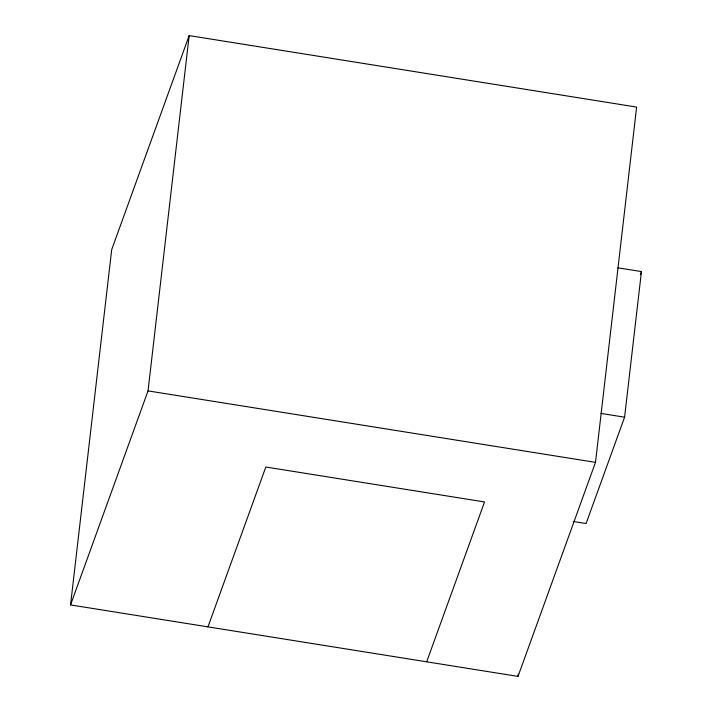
<?xml version="1.0" encoding="UTF-8"?>
<svg xmlns="http://www.w3.org/2000/svg" width="712" height="712" viewBox="0 0 712 712"><rect width="100%" height="100%" fill="white"/><g stroke="black" fill="none" stroke-linecap="round" stroke-linejoin="round"><path stroke-width="1.07" d="M70.55 604.924L111.695 249.636L189.169 35.6L636.626 107.076L595.49 462.364L518.007 676.4L70.55 604.924L148.034 390.888L189.169 35.6M518.007 676.4L518.265 674.193M573.222 521.478L586.092 523.534L624.584 417.188L641.45 271.583L617.865 267.819M207.957 626.872L265.825 467.019L484.543 501.951L426.675 661.813M640.319 274.707L641.45 271.583M600.999 413.423L624.584 417.188M148.034 390.888L595.49 462.364"/></g></svg>
